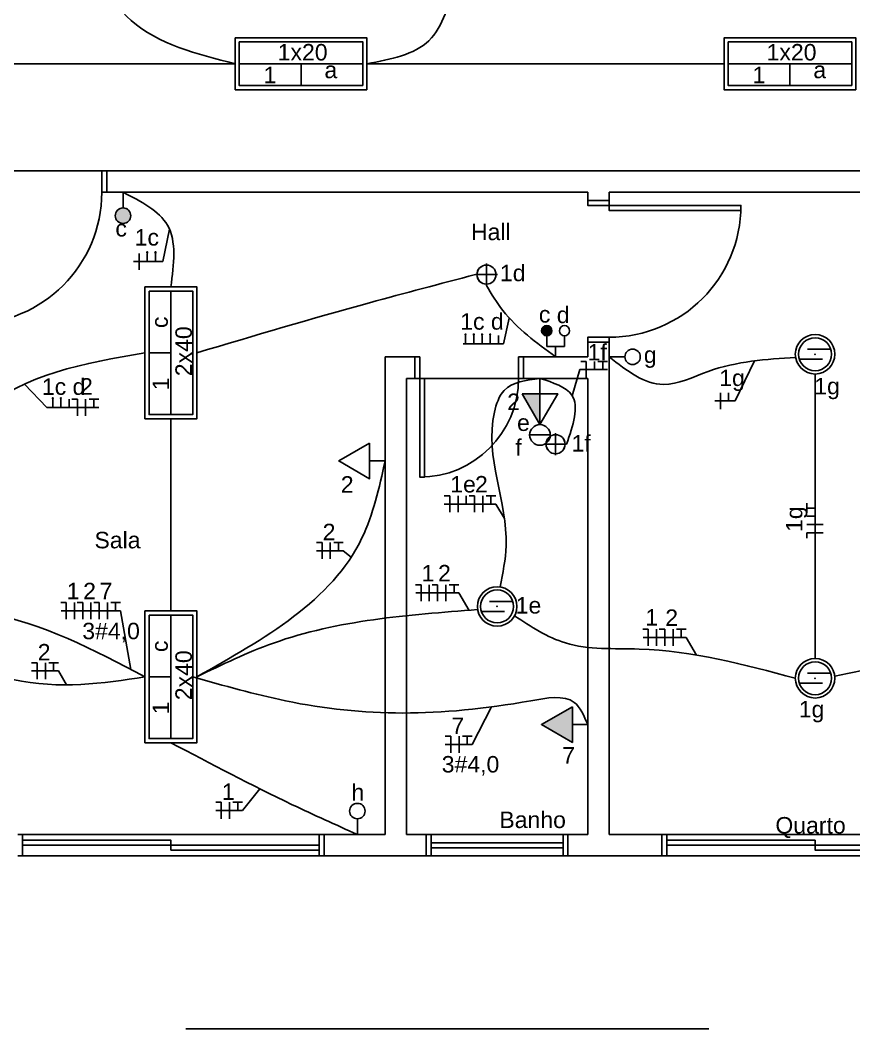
# Model space of a CAD drawing. Extents: x -115 to 23, y 4 to 69.
# Drawn here: x -103.5 to -98.44, y 24.55 to 30.67 of the extents above; entities that cross this region are included whole.
import ezdxf
from ezdxf.enums import TextEntityAlignment as Align

# ---------------------------------------------------------------- set-up
doc = ezdxf.new("R2010")
doc.units = 0
doc.header["$MEASUREMENT"] = 0
doc.linetypes.add('HIDDEN2', pattern=[4.7625, 3.175, -1.5875])
doc.layers.get('0').update_dxf_attribs({"linetype": 'CONTINUOUS'})
for name, color, linetype in [('BASE', 8, 'CONTINUOUS'), ('Chamada', 3, 'CONTINUOUS'), ('E_LUMINO', 160, 'CONTINUOUS'), ('Elétrico', 5, 'CONTINUOUS'), ('Simbolos', 7, 'CONTINUOUS'), ('texto', 7, 'CONTINUOUS'), ('Texto - Elétrica', 3, 'CONTINUOUS'), ('texto - elétrico', 3, 'CONTINUOUS')]:
    doc.layers.add(name, color=color, linetype=linetype)
doc.styles.add('ARIAL', font='arial.ttf')
doc.styles.get("Standard").update_dxf_attribs({"font": 'arial.ttf'})

# ---------------------------------------------------------------- blocks, each defined once
blk = doc.blocks.new('A$C3E3F6338')
for p, q in [((-0.0172, -0.0409), (-0.158, -0.0409)), ((-0.0672, -0.1009), (-0.208, -0.1009))]:
    blk.add_line(p, q)
for radius in [0.12, 0.1]:
    blk.add_circle((-0.1126, -0.0709), radius)
at = {"linetype": 'Continuous'}
blk.add_point((-0.1126, -0.0709), dxfattribs=at)

msp = doc.modelspace()

# ---------------------------------------------------------------- hatches: boundary and pattern name
at = {"layer": 'Elétrico'}
for points in [[(-102.8321, 29.4874, 1), (-102.9258, 29.4874, 1)], [(-100.3483, 28.2185), (-100.3483, 28.406), (-100.4565, 28.406)]]:
    msp.add_hatch(color=256, dxfattribs=at).paths.add_polyline_path(points)
at = {"layer": 'Elétrico', "linetype": 'Continuous', "lineweight": -2}
for points in [[(-100.3074, 28.8206), (-100.3101, 28.8205), (-100.3129, 28.8201), (-100.3155, 28.8196), (-100.3181, 28.8187), (-100.3206, 28.8177), (-100.323, 28.8164), (-100.3253, 28.815), (-100.3275, 28.8133), (-100.3295, 28.8115), (-100.3314, 28.8095), (-100.333, 28.8073), (-100.3345, 28.805), (-100.3357, 28.8026), (-100.3368, 28.8001), (-100.3376, 28.7975), (-100.3382, 28.7948), (-100.3385, 28.7921), (-100.3387, 28.7894), (-100.3385, 28.7867), (-100.3382, 28.784), (-100.3376, 28.7813), (-100.3368, 28.7787), (-100.3357, 28.7762), (-100.3345, 28.7738), (-100.333, 28.7715), (-100.3314, 28.7693), (-100.3295, 28.7673), (-100.3275, 28.7654), (-100.3253, 28.7638), (-100.323, 28.7623), (-100.3206, 28.7611), (-100.3181, 28.76), (-100.3155, 28.7592), (-100.3129, 28.7586), (-100.3101, 28.7583), (-100.3074, 28.7581), (-100.3074, 28.7894)], [(-100.3074, 28.7581), (-100.3047, 28.7582), (-100.302, 28.7586), (-100.2993, 28.7592), (-100.2967, 28.76), (-100.2942, 28.7611), (-100.2918, 28.7623), (-100.2895, 28.7638), (-100.2873, 28.7654), (-100.2853, 28.7673), (-100.2835, 28.7693), (-100.2818, 28.7714), (-100.2804, 28.7737), (-100.2791, 28.7762), (-100.2781, 28.7787), (-100.2772, 28.7813), (-100.2767, 28.7839), (-100.2763, 28.7866), (-100.2762, 28.7894), (-100.2763, 28.7921), (-100.2767, 28.7948), (-100.2772, 28.7975), (-100.2781, 28.8001), (-100.2791, 28.8026), (-100.2804, 28.805), (-100.2818, 28.8073), (-100.2835, 28.8095), (-100.2853, 28.8115), (-100.2873, 28.8133), (-100.2895, 28.815), (-100.2918, 28.8164), (-100.2942, 28.8177), (-100.2967, 28.8187), (-100.2993, 28.8195), (-100.302, 28.8201), (-100.3047, 28.8205), (-100.3074, 28.8206), (-100.3074, 28.7894)]]:
    msp.add_hatch(color=256, dxfattribs=at).paths.add_polyline_path(points)
at = {"layer": 'Elétrico'}
h = msp.add_hatch(color=256, dxfattribs=at)
h.paths.add_polyline_path([(-100.1516, 26.5059), (-100.3391, 26.3976), (-100.2005, 26.3176), (-100.1516, 26.3176)])
h.paths.add_polyline_path([(-100.1516, 26.3176), (-100.2005, 26.3176), (-100.1516, 26.2894)])

# ---------------------------------------------------------------- linework, layer by layer
msp.add_line((-101.7359, 29.7598), (-101.3423, 29.7598))
at = {"layer": 'BASE'}
for p, q in [((-102.9783, 29.7598), (-103.8383, 29.7598)), ((-102.9783, 29.7598), (-97.4282, 29.7598)), ((-102.9783, 29.6297), (-102.9783, 29.7598)), ((-102.9783, 29.6297), (-100.0583, 29.6297)), ((-100.0583, 29.6297), (-100.0583, 29.5797)), ((-97.4282, 29.6297), (-99.9283, 29.6297)), ((-99.9283, 29.5797), (-99.9283, 29.6297)), ((-99.9283, 29.5797), (-100.0583, 29.5797)), ((-100.0583, 28.7198), (-100.0583, 28.6297)), ((-99.9283, 28.7198), (-100.0583, 28.7198)), ((-99.9283, 25.7297), (-99.9283, 28.7198)), ((-101.2883, 25.7297), (-101.2883, 28.6297)), ((-101.2883, 28.6297), (-101.1083, 28.6297)), ((-101.1083, 28.4997), (-101.1083, 28.6297)), ((-100.4483, 28.6297), (-100.0583, 28.6297)), ((-100.4483, 28.4997), (-100.4483, 28.6297)), ((-101.1583, 25.7297), (-101.1583, 28.4997)), ((-101.1583, 28.4997), (-101.1083, 28.4997)), ((-100.4483, 28.4997), (-101.0483, 28.4997)), ((-100.4483, 28.4997), (-100.0583, 28.4997)), ((-100.0583, 25.7297), (-100.0583, 28.4997)), ((-101.6583, 25.7297), (-101.2883, 25.7297)), ((-101.6583, 25.7297), (-101.6583, 25.5997)), ((-101.1583, 25.7297), (-101.0383, 25.7297)), ((-101.0383, 25.7297), (-101.0383, 25.5997)), ((-100.1783, 25.7297), (-100.0583, 25.7297)), ((-100.1783, 25.7297), (-100.1783, 25.5997)), ((-99.6083, 25.7297), (-99.9283, 25.7297)), ((-99.6083, 25.7297), (-99.6083, 25.5997)), ((-103.5183, 25.5997), (-101.6583, 25.5997)), ((-101.6583, 25.5997), (-101.0383, 25.5997)), ((-100.1783, 25.5997), (-99.6083, 25.5997)), ((-97.7482, 25.5997), (-99.6083, 25.5997))]:
    msp.add_line(p, q, dxfattribs=at)
at = {"layer": 'BASE', "linetype": 'Continuous'}
for p, q in [((-101.6883, 25.7297), (-103.4883, 25.7297)), ((-101.0083, 25.7297), (-100.2083, 25.7297)), ((-97.7783, 25.7297), (-99.5783, 25.7297)), ((-101.6883, 25.5997), (-103.4883, 25.5997)), ((-101.0083, 25.5997), (-100.2083, 25.5997)), ((-97.7783, 25.5997), (-99.5783, 25.5997))]:
    msp.add_line(p, q, dxfattribs=at)
for points in [[(-102.9783, 29.6297), (-103.0083, 29.6297), (-103.0083, 29.7598), (-102.9783, 29.7598)], [(-100.0583, 29.5797), (-100.0583, 29.5497), (-99.9283, 29.5497), (-99.9283, 29.5797)], [(-99.9283, 28.7198), (-99.9283, 28.7497), (-100.0583, 28.7497), (-100.0583, 28.7198)], [(-101.1083, 28.6297), (-101.0783, 28.6297), (-101.0783, 28.4997), (-101.1083, 28.4997)], [(-100.4483, 28.4997), (-100.4783, 28.4997), (-100.4783, 28.6297), (-100.4483, 28.6297)], [(-103.5183, 25.5997), (-103.4883, 25.5997), (-103.4883, 25.7297), (-103.5183, 25.7297)], [(-101.6583, 25.7297), (-101.6883, 25.7297), (-101.6883, 25.5997), (-101.6583, 25.5997)], [(-101.0383, 25.5997), (-101.0083, 25.5997), (-101.0083, 25.7297), (-101.0383, 25.7297)], [(-100.1783, 25.7297), (-100.2083, 25.7297), (-100.2083, 25.5997), (-100.1783, 25.5997)], [(-99.6083, 25.5997), (-99.5783, 25.5997), (-99.5783, 25.7297), (-99.6083, 25.7297)]]:
    msp.add_lwpolyline(points, dxfattribs=at)
for points in [[(-99.9283, 29.5497), (-99.9283, 29.5198), (-99.1283, 29.5198), (-99.1283, 29.5497), (-99.9283, 29.5497)], [(-101.0783, 28.4997), (-101.0483, 28.4997), (-101.0483, 27.8997), (-101.0783, 27.8997), (-101.0783, 28.4997)], [(-103.4883, 25.6948), (-102.5883, 25.6948), (-102.5883, 25.6647), (-103.4883, 25.6647), (-103.4883, 25.6948)], [(-102.5883, 25.6647), (-101.6883, 25.6647), (-101.6883, 25.6347), (-102.5883, 25.6347), (-102.5883, 25.6647)], [(-101.0083, 25.6797), (-100.2083, 25.6797), (-100.2083, 25.6497), (-101.0083, 25.6497), (-101.0083, 25.6797)], [(-99.5783, 25.6647), (-98.6783, 25.6647), (-98.6783, 25.6948), (-99.5783, 25.6948), (-99.5783, 25.6647)], [(-98.6783, 25.6647), (-97.7783, 25.6647), (-97.7783, 25.6347), (-98.6783, 25.6347), (-98.6783, 25.6647)]]:
    msp.add_lwpolyline(points, close=True, dxfattribs=at)
for centre, radius in [((-103.8083, 29.6297), 0.8), ((-99.9283, 29.5497), 0.8), ((-101.0783, 28.4997), 0.6)]:
    msp.add_arc(centre, radius, 270, 0, dxfattribs=at)
at = {"layer": 'Chamada'}
for p, q in [((-102.6369, 29.2089), (-102.597, 29.4053)), ((-100.5706, 28.7099), (-100.5344, 28.8659)), ((-99.1628, 28.3628), (-99.0461, 28.6058)), ((-100.1065, 28.5527), (-100.1523, 28.3932)), ((-103.3422, 28.3228), (-103.4775, 28.4649)), ((-100.6164, 27.7365), (-100.5641, 27.6477)), ((-101.542, 27.4528), (-101.4936, 27.4145)), ((-100.8407, 27.1965), (-100.7776, 27.0895)), ((-102.8946, 27.088), (-102.8312, 26.7323)), ((-99.4614, 26.9261), (-99.3984, 26.8191)), ((-103.2714, 26.7227), (-103.223, 26.6385)), ((-100.7605, 26.276), (-100.6433, 26.5045)), ((-102.1535, 25.8758), (-102.0485, 26.0071))]:
    msp.add_line(p, q, dxfattribs=at)
at = {"layer": 'Chamada', "linetype": 'Continuous'}
for p, q in [((-102.8152, 29.2089), (-102.6369, 29.2089)), ((-100.8144, 28.7099), (-100.5706, 28.7099)), ((-100.1065, 28.5527), (-99.9384, 28.5527)), ((-99.2867, 28.3628), (-99.1628, 28.3628)), ((-103.3422, 28.3228), (-103.0266, 28.3228)), ((-100.9289, 27.7365), (-100.6164, 27.7365)), ((-101.7045, 27.4528), (-101.542, 27.4528)), ((-101.1015, 27.1965), (-100.8407, 27.1965)), ((-103.2554, 27.088), (-102.8946, 27.088)), ((-99.7222, 26.9261), (-99.4614, 26.9261)), ((-103.4339, 26.7227), (-103.2714, 26.7227)), ((-100.923, 26.276), (-100.7605, 26.276)), ((-102.3159, 25.8758), (-102.1535, 25.8758))]:
    msp.add_line(p, q, dxfattribs=at)
at = {"layer": 'E_LUMINO'}
for p, q in [((-100.6733, 29.0629), (-100.6733, 29.1966)), ((-100.6733, 29.0629), (-100.6733, 29.1966)), ((-100.6065, 29.1298), (-100.7401, 29.1298)), ((-100.2539, 28.0329), (-100.2539, 28.1666)), ((-100.2539, 28.0329), (-100.2539, 28.1666)), ((-100.1871, 28.0997), (-100.3208, 28.0997))]:
    msp.add_line(p, q, dxfattribs=at)
for points in [[(-101.3982, 30.2523), (-102.1982, 30.2523), (-102.1982, 30.5673), (-101.3982, 30.5673)], [(-98.4307, 30.2523), (-99.2307, 30.2523), (-99.2307, 30.5673), (-98.4307, 30.5673)], [(-101.4232, 30.2773), (-102.1732, 30.2773), (-102.1732, 30.5423), (-101.4232, 30.5423)], [(-98.4557, 30.2773), (-99.2057, 30.2773), (-99.2057, 30.5423), (-98.4557, 30.5423)], [(-102.7458, 29.0548), (-102.7458, 28.2548), (-102.4308, 28.2548), (-102.4308, 29.0548)], [(-102.7208, 29.0298), (-102.7208, 28.2798), (-102.4558, 28.2798), (-102.4558, 29.0298)], [(-102.7458, 27.0873), (-102.7458, 26.2873), (-102.4308, 26.2873), (-102.4308, 27.0873)], [(-102.7208, 27.0623), (-102.7208, 26.3123), (-102.4558, 26.3123), (-102.4558, 27.0623)]]:
    msp.add_lwpolyline(points, close=True, dxfattribs=at)
for points in [[(-101.4232, 30.4098), (-101.7982, 30.4098), (-101.7982, 30.2773), (-101.7982, 30.4098), (-102.1732, 30.4098)], [(-98.4557, 30.4098), (-98.8307, 30.4098), (-98.8307, 30.2773), (-98.8307, 30.4098), (-99.2057, 30.4098)], [(-102.5883, 29.0298), (-102.5883, 28.6548), (-102.7208, 28.6548), (-102.5883, 28.6548), (-102.5883, 28.2798)], [(-102.5883, 27.0623), (-102.5883, 26.6873), (-102.7208, 26.6873), (-102.5883, 26.6873), (-102.5883, 26.3123)]]:
    msp.add_lwpolyline(points, dxfattribs=at)
for centre in [(-100.6733, 29.1298), (-100.6727, 29.1298), (-100.2539, 28.0997), (-100.2533, 28.0997)]:
    msp.add_circle(centre, 0.058, dxfattribs=at)
at = {"layer": 'Elétrico'}
for p, q in [((-104.3658, 30.4098), (-102.1982, 30.4098)), ((-101.3982, 30.4098), (-99.2307, 30.4098)), ((-98.6783, 26.7985), (-98.6783, 28.526)), ((-100.4108, 28.156), (-100.2858, 28.156))]:
    msp.add_line(p, q, dxfattribs=at)
at = {"layer": 'Elétrico', "linetype": 'Continuous', "lineweight": -2}
for p, q in [((-102.8786, 29.534), (-102.8783, 29.6297)), ((-100.3074, 28.758), (-100.3074, 28.694)), ((-100.1992, 28.758), (-100.1992, 28.694)), ((-100.3074, 28.694), (-100.1992, 28.694)), ((-100.2533, 28.694), (-100.2533, 28.6297)), ((-99.8325, 28.6301), (-99.9283, 28.6297)), ((-101.4563, 25.8255), (-101.456, 25.7297))]:
    msp.add_line(p, q, dxfattribs=at)
at = {"layer": 'Elétrico', "linetype": 'Continuous'}
for p, q in [((-102.7819, 29.1589), (-102.7819, 29.2589)), ((-102.7319, 29.2089), (-102.7319, 29.2589)), ((-102.7319, 29.2089), (-102.7319, 29.2589)), ((-102.6819, 29.2089), (-102.6819, 29.2589)), ((-100.7998, 28.7099), (-100.7998, 28.7599)), ((-100.7498, 28.7099), (-100.7498, 28.7599)), ((-100.6998, 28.7099), (-100.6998, 28.7599)), ((-100.6498, 28.7099), (-100.6498, 28.7599)), ((-100.5998, 28.7099), (-100.5998, 28.7599)), ((-100.0676, 28.6027), (-100.1009, 28.6027)), ((-100.0676, 28.5027), (-100.0676, 28.6027)), ((-100.0176, 28.5527), (-100.0176, 28.6027)), ((-99.9384, 28.6027), (-99.9967, 28.6027)), ((-99.9676, 28.5527), (-99.9676, 28.6027)), ((-100.3483, 28.2185), (-100.3483, 28.4997)), ((-103.3058, 28.3228), (-103.3058, 28.3728)), ((-103.2558, 28.3228), (-103.2558, 28.3728)), ((-103.2058, 28.3228), (-103.2058, 28.3728)), ((-103.1558, 28.3728), (-103.1891, 28.3728)), ((-103.1558, 28.2728), (-103.1558, 28.3728)), ((-103.1058, 28.2728), (-103.1058, 28.3728)), ((-103.0266, 28.3728), (-103.085, 28.3728)), ((-103.0558, 28.3228), (-103.0558, 28.3728)), ((-99.2533, 28.3128), (-99.2533, 28.4128)), ((-99.2033, 28.3628), (-99.2033, 28.4128)), ((-101.382, 27.9979), (-101.2883, 27.9979)), ((-100.8956, 27.7865), (-100.9289, 27.7865)), ((-100.8956, 27.6865), (-100.8956, 27.7865)), ((-100.8456, 27.6865), (-100.8456, 27.7865)), ((-100.7956, 27.7365), (-100.7956, 27.7865)), ((-100.7456, 27.7865), (-100.7789, 27.7865)), ((-100.7456, 27.6865), (-100.7456, 27.7865)), ((-100.6956, 27.6865), (-100.6956, 27.7865)), ((-100.6164, 27.7865), (-100.6747, 27.7865)), ((-100.6456, 27.7365), (-100.6456, 27.7865)), ((-98.7283, 27.7414), (-98.7283, 27.6831)), ((-98.6783, 27.7123), (-98.7283, 27.7123)), ((-98.6783, 27.6623), (-98.7283, 27.6623)), ((-98.6283, 27.6123), (-98.7283, 27.6123)), ((-101.6712, 27.5028), (-101.7045, 27.5028)), ((-101.6712, 27.4028), (-101.6712, 27.5028)), ((-101.6212, 27.4028), (-101.6212, 27.5028)), ((-101.542, 27.5028), (-101.6003, 27.5028)), ((-101.5712, 27.4528), (-101.5712, 27.5028)), ((-98.6283, 27.5623), (-98.7283, 27.5623)), ((-98.7283, 27.5623), (-98.7283, 27.5289)), ((-101.0698, 27.2465), (-101.1032, 27.2465)), ((-101.0698, 27.1465), (-101.0698, 27.2465)), ((-101.0198, 27.1465), (-101.0198, 27.2465)), ((-100.9698, 27.2465), (-101.0032, 27.2465)), ((-100.9698, 27.1465), (-100.9698, 27.2465)), ((-100.9198, 27.1465), (-100.9198, 27.2465)), ((-100.8407, 27.2465), (-100.899, 27.2465)), ((-100.8698, 27.1965), (-100.8698, 27.2465)), ((-103.2238, 27.138), (-103.2571, 27.138)), ((-103.2238, 27.038), (-103.2238, 27.138)), ((-103.1738, 27.038), (-103.1738, 27.138)), ((-103.1238, 27.138), (-103.1571, 27.138)), ((-103.1238, 27.038), (-103.1238, 27.138)), ((-103.0738, 27.038), (-103.0738, 27.138)), ((-103.0238, 27.138), (-103.0571, 27.138)), ((-103.0238, 27.038), (-103.0238, 27.138)), ((-102.9738, 27.038), (-102.9738, 27.138)), ((-102.8946, 27.138), (-102.953, 27.138)), ((-102.9238, 27.088), (-102.9238, 27.138)), ((-99.6906, 26.9761), (-99.7239, 26.9761)), ((-99.6906, 26.8761), (-99.6906, 26.9761)), ((-99.6406, 26.8761), (-99.6406, 26.9761)), ((-99.5906, 26.9761), (-99.6239, 26.9761)), ((-99.5906, 26.8761), (-99.5906, 26.9761)), ((-99.5406, 26.8761), (-99.5406, 26.9761)), ((-99.4614, 26.9761), (-99.5198, 26.9761)), ((-99.4906, 26.9261), (-99.4906, 26.9761)), ((-103.4006, 26.7727), (-103.4339, 26.7727)), ((-103.4006, 26.6727), (-103.4006, 26.7727)), ((-103.3506, 26.6727), (-103.3506, 26.7727)), ((-103.2714, 26.7727), (-103.3298, 26.7727)), ((-103.3006, 26.7227), (-103.3006, 26.7727)), ((-100.1516, 26.3976), (-100.0578, 26.3976)), ((-100.8896, 26.326), (-100.923, 26.326)), ((-100.8896, 26.226), (-100.8896, 26.326)), ((-100.8396, 26.226), (-100.8396, 26.326)), ((-100.7605, 26.326), (-100.8188, 26.326)), ((-100.7896, 26.276), (-100.7896, 26.326)), ((-102.2826, 25.9258), (-102.3159, 25.9258)), ((-102.2826, 25.8258), (-102.2826, 25.9258)), ((-102.2326, 25.8258), (-102.2326, 25.9258)), ((-102.1535, 25.9258), (-102.2118, 25.9258)), ((-102.1826, 25.8758), (-102.1826, 25.9258))]:
    msp.add_line(p, q, dxfattribs=at)
at = {"layer": 'Elétrico', "linetype": 'Continuous', "lineweight": 0}
for q in [(-100.3074, 28.8206), (-100.3074, 28.8206), (-100.3074, 28.7581), (-100.3074, 28.7581)]:
    msp.add_line((-100.3074, 28.7894), q, dxfattribs=at)
at = {"layer": 'Elétrico', "linetype": 'HIDDEN2'}
msp.add_line((-94.5607, 24.5498), (-103.8533, 24.5498), dxfattribs=at)
at = {"layer": 'Elétrico', "linetype": 'Continuous'}
for points in [[(-100.4565, 28.406), (-100.3483, 28.2185), (-100.24, 28.406), (-100.4565, 28.406, 1.732025)], [(-101.382, 28.1061), (-101.5695, 27.9979), (-101.382, 27.8896), (-101.382, 28.1061, 1.732025)], [(-100.1516, 26.5059), (-100.3391, 26.3976), (-100.1516, 26.2894), (-100.1516, 26.5059, 1.732025)]]:
    msp.add_lwpolyline(points, format="xyb", dxfattribs=at)
at = {"layer": 'Elétrico', "linetype": 'Continuous', "lineweight": -2}
for centre, radius in [((-102.879, 29.4874), 0.0469), ((-100.3074, 28.7893), 0.0312), ((-100.1992, 28.7893), 0.0312), ((-99.786, 28.6304), 0.0469), ((-100.3483, 28.156), 0.0625), ((-101.4566, 25.8721), 0.0469)]:
    msp.add_circle(centre, radius, dxfattribs=at)
at = {"layer": 'Elétrico', "linetype": 'Continuous'}
for centre in [(-102.7319, 29.2651), (-102.6819, 29.2651), (-100.7998, 28.7662), (-100.7498, 28.7662), (-100.6998, 28.7662), (-100.6498, 28.7662), (-103.3058, 28.379), (-103.2558, 28.379)]:
    msp.add_circle(centre, 0.00313, dxfattribs=at)
at = {"layer": 'Elétrico', "linetype": 'Continuous', "lineweight": 0}
for start, end in [(89.99985, 270.00016), (270.00016, 89.99985)]:
    msp.add_arc((-100.3074, 28.7894), 0.0312, start, end, dxfattribs=at)
at = {"layer": 'Elétrico'}
for points in [[(-102.1982, 30.4098), (-102.8295, 30.6729), (-103.1424, 31.1712), (-103.3632, 31.7107)], [(-101.3982, 30.4098), (-101.022, 30.5502), (-100.8588, 30.9121), (-100.4253, 31.6053), (-100.2333, 31.7107)], [(-102.8783, 29.6297), (-102.6092, 29.4297), (-102.5883, 29.0548)], [(-100.7401, 29.1298), (-101.383, 28.9588), (-102.4308, 28.6548)], [(-100.2533, 28.6297), (-100.5736, 28.9124), (-100.6733, 29.0629)], [(-103.8883, 28.1397), (-103.74, 28.2953), (-102.7458, 28.6548)], [(-99.9283, 28.6297), (-99.5984, 28.4623), (-99.328, 28.5415), (-98.7968, 28.6269)], [(-100.3483, 28.4997), (-100.5663, 28.4256), (-100.6248, 28.2949), (-100.5536, 27.4829), (-100.5907, 27.2334)], [(-100.1871, 28.0997), (-100.1551, 28.3976), (-100.3483, 28.4997)], [(-102.5883, 27.0873), (-102.5883, 28.2548)], [(-102.4308, 26.6873), (-101.4286, 27.5303), (-101.2883, 27.9979)], [(-104.3683, 27.0953), (-103.6998, 27.0729), (-102.7458, 26.6873)], [(-102.4308, 26.6873), (-101.9663, 26.892), (-100.7267, 27.0953)], [(-98.7983, 26.6785), (-99.7459, 26.8556), (-100.1938, 26.8929), (-100.5025, 27.0581)], [(-98.559, 26.6912), (-97.5369, 26.6113), (-97.4282, 26.3856)], [(-103.8883, 26.7548), (-103.8124, 26.6299), (-103.7018, 26.6445), (-103.6608, 26.6737), (-103.5486, 26.6705), (-102.7458, 26.6873)], [(-102.4558, 26.6873), (-101.8923, 26.5416), (-100.4044, 26.5416), (-100.1408, 26.5321), (-100.0583, 26.3976)], [(-101.456, 25.7297), (-101.8516, 25.9109), (-102.5883, 26.2873)]]:
    msp.add_spline(points, degree=3, dxfattribs=at)
at = {"layer": 'Simbolos'}
msp.add_line((-100.5001, 29.7598), (-100.7364, 29.7598), dxfattribs=at)

# ---------------------------------------------------------------- block references
at = {"layer": 'E_LUMINO', "linetype": 'Continuous'}
for p in [(-98.5657, 28.7169), (-100.4957, 27.1856), (-98.5657, 26.7494)]:
    msp.add_blockref('A$C3E3F6338', p, dxfattribs=at)

# ---------------------------------------------------------------- texts
at = {"layer": 'texto', "color": 2}
msp.add_text('Sala', height=0.1, dxfattribs=at).set_placement((-102.9126, 27.4375), align=Align.BOTTOM_CENTER)
at = {"layer": 'Texto - Elétrica', "color": 2, "linetype": 'Continuous', "style": 'ARIAL'}
for s, p in [('1c', (-102.8085, 29.306)), ('1c d', (-100.8324, 28.7955)), ('1f', (-100.0588, 28.6084)), ('1g', (-99.2601, 28.4525)), ('1c d', (-103.3715, 28.3995)), ('2', (-103.14, 28.4008)), ('1e', (-100.8927, 27.8067)), ('2', (-100.7427, 27.8067)), ('2', (-101.6672, 27.5168)), ('1', (-101.0669, 27.2667)), ('2', (-100.9669, 27.2667)), ('1', (-103.2209, 27.1582)), ('2', (-103.1209, 27.1582)), ('7', (-103.0209, 27.1582)), ('1', (-99.7088, 26.9987)), ('2', (-99.5877, 26.9963)), ('3#4,0', (-103.1264, 26.9156)), ('2', (-103.3967, 26.7866)), ('7', (-100.8857, 26.34)), ('3#4,0', (-100.9446, 26.1063)), ('1', (-102.2787, 25.9398))]:
    msp.add_text(s, height=0.1, dxfattribs=at).set_placement(p)
msp.add_text('1g', height=0.1, rotation=90, dxfattribs=at).set_placement((-98.7552, 27.5669))
at = {"layer": 'texto - elétrico', "color": 2, "linetype": 'Continuous', "lineweight": -2, "style": 'ARIAL'}
for s, p in [('1x20', (-101.9402, 30.4001)), ('1x20', (-98.9727, 30.4001)), ('1', (-102.0257, 30.2621)), ('a', (-101.6565, 30.2925)), ('1', (-99.0582, 30.2621)), ('a', (-98.689, 30.2925)), ('c', (-102.9253, 29.3311)), ('1d', (-100.5913, 29.0597)), ('c', (-100.355, 28.8082)), ('d', (-100.2464, 28.8052)), ('g', (-99.7176, 28.5631)), ('1g', (-98.6833, 28.3728)), ('2', (-100.5473, 28.2773)), ('e', (-100.4873, 28.1504)), ('f', (-100.4974, 28.0004)), ('1f', (-100.1568, 28.0251)), ('2', (-101.557, 27.7755)), ('1e', (-100.4955, 27.0414)), ('1g', (-98.7774, 26.4105)), ('7', (-100.213, 26.1308)), ('h', (-101.4923, 25.906))]:
    msp.add_text(s, height=0.1, dxfattribs=at).set_placement(p, align=Align.BOTTOM_LEFT)
at = {"layer": 'texto - elétrico', "color": 2, "style": 'ARIAL'}
for s, p in [('Hall', (-100.6468, 29.309)), ('Sala', (-102.9126, 27.4375)), ('Banho', (-100.3928, 25.739)), ('Quarto', (-98.7058, 25.7058))]:
    msp.add_text(s, height=0.1, dxfattribs=at).set_placement(p, align=Align.BOTTOM_CENTER)
at = {"layer": 'texto - elétrico', "color": 2, "linetype": 'Continuous', "lineweight": -2, "style": 'ARIAL'}
for s, p in [('c', (-102.5773, 28.805)), ('2x40', (-102.4313, 28.5128)), ('1', (-102.5693, 28.4273)), ('c', (-102.5773, 26.8375)), ('2x40', (-102.4313, 26.5453)), ('1', (-102.5693, 26.4598))]:
    msp.add_text(s, height=0.1, rotation=90, dxfattribs=at).set_placement(p, align=Align.BOTTOM_LEFT)

doc.saveas('drawing.dxf')
